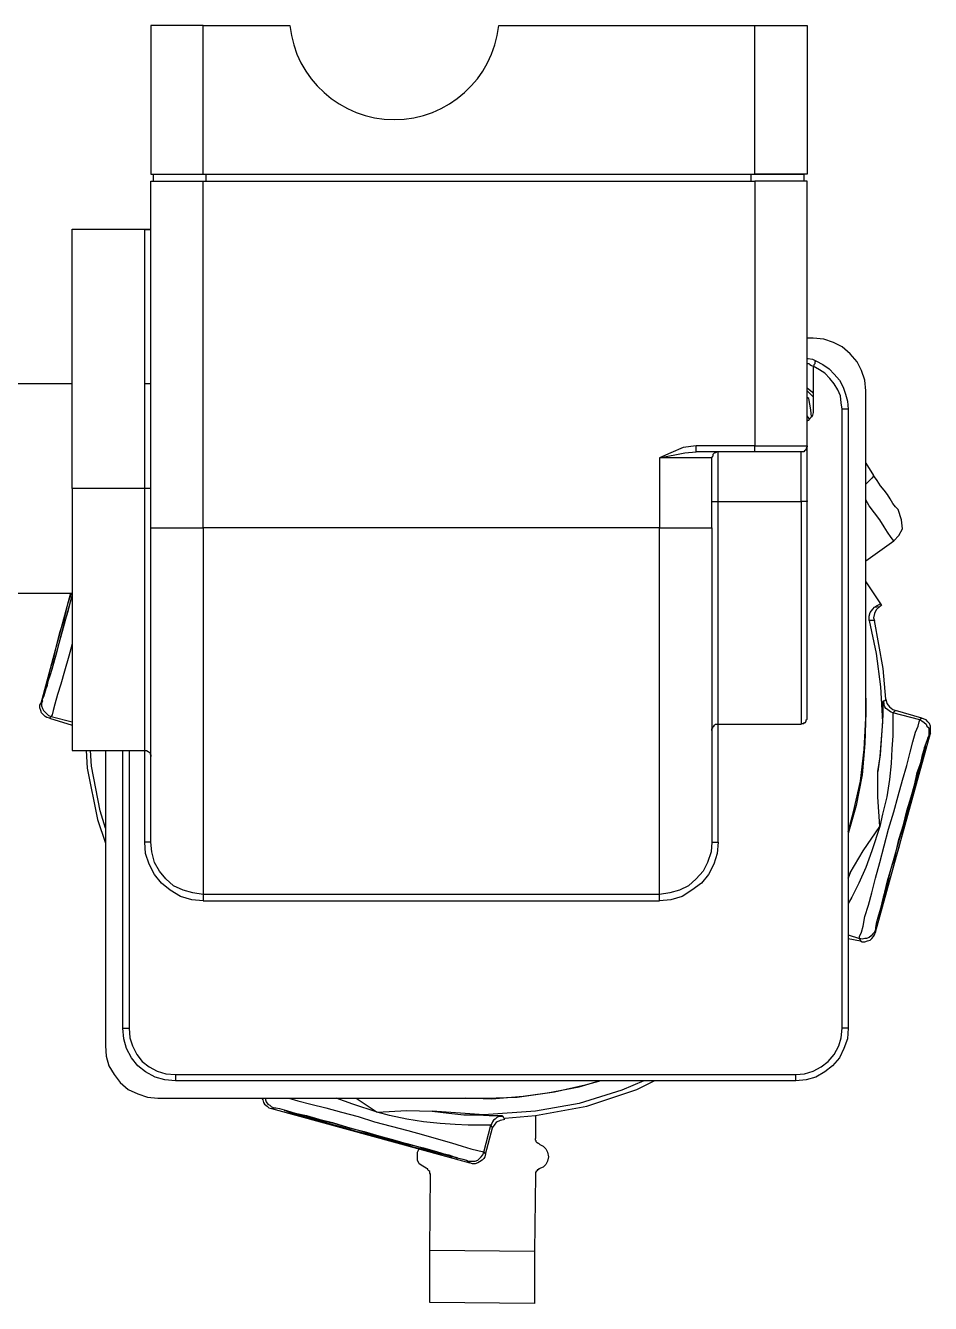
# Model space of a CAD drawing. Header units: inches. Extents: x 4 to 211, y 30 to 478.
# Drawn here: x 46.08 to 50.41, y 31.2 to 37.33 of the extents above; entities that cross this region are included whole.
import ezdxf

# ---------------------------------------------------------------- set-up
doc = ezdxf.new("R2010")
doc.units = ezdxf.units.IN
doc.header["$MEASUREMENT"] = 0

msp = doc.modelspace()

# ---------------------------------------------------------------- linework, layer by layer
for p, q in [((46.68614, 37.32591), (46.68195, 37.32591)), ((46.68195, 37.32591), (46.68195, 36.61448)), ((46.69869, 37.32591), (46.68614, 37.32591)), ((46.7238, 37.32591), (46.69869, 37.32591)), ((46.7531, 37.32591), (46.7238, 37.32591)), ((46.79076, 37.32591), (46.7531, 37.32591)), ((46.8368, 37.32591), (46.79076, 37.32591)), ((46.88283, 37.32591), (46.8368, 37.32591)), ((46.93305, 37.32591), (46.88283, 37.32591)), ((46.93305, 36.61448), (46.93305, 37.32591)), ((46.93305, 37.32591), (47.34735, 37.32591)), ((48.34755, 37.32591), (49.57373, 37.32591)), ((49.57373, 36.61448), (49.57373, 37.32591)), ((49.57373, 37.32591), (49.62394, 37.32591)), ((49.62394, 37.32591), (49.66998, 37.32591)), ((49.66998, 37.32591), (49.71183, 37.32591)), ((49.71183, 37.32591), (49.74949, 37.32591)), ((49.74949, 37.32591), (49.78297, 37.32591)), ((49.78297, 37.32591), (49.8039, 37.32591)), ((49.8039, 37.32591), (49.82063, 37.32591)), ((49.82063, 37.32591), (49.82482, 37.32591)), ((49.82482, 37.32591), (49.82482, 36.61448)), ((46.68195, 36.61448), (46.68614, 36.61448)), ((46.68614, 36.61448), (46.69869, 36.61448)), ((46.69451, 36.581), (46.69451, 36.61448)), ((46.69451, 36.61448), (46.70288, 36.61448)), ((46.69869, 36.61448), (46.7238, 36.61448)), ((46.70288, 36.61448), (46.71543, 36.61448)), ((46.71543, 36.61448), (46.73636, 36.61448)), ((46.7238, 36.61448), (46.7531, 36.61448)), ((46.73636, 36.61448), (46.76984, 36.61448)), ((46.7531, 36.61448), (46.79076, 36.61448)), ((46.76984, 36.61448), (46.8075, 36.61448)), ((46.79076, 36.61448), (46.8368, 36.61448)), ((46.8075, 36.61448), (46.84935, 36.61448)), ((46.8368, 36.61448), (46.88283, 36.61448)), ((46.84935, 36.61448), (46.89957, 36.61448)), ((46.88283, 36.61448), (46.93305, 36.61448)), ((46.89957, 36.61448), (46.9456, 36.61448)), ((46.9456, 36.61448), (46.9456, 36.581)), ((46.9456, 36.61448), (49.55699, 36.61448)), ((49.55699, 36.581), (49.55699, 36.61448)), ((49.55699, 36.61448), (49.6072, 36.61448)), ((49.62394, 36.61448), (49.57373, 36.61448)), ((49.6072, 36.61448), (49.65324, 36.61448)), ((49.66998, 36.61448), (49.62394, 36.61448)), ((49.65324, 36.61448), (49.69927, 36.61448)), ((49.71183, 36.61448), (49.66998, 36.61448)), ((49.69927, 36.61448), (49.73694, 36.61448)), ((49.74949, 36.61448), (49.71183, 36.61448)), ((49.73694, 36.61448), (49.76623, 36.61448)), ((49.78297, 36.61448), (49.74949, 36.61448)), ((49.76623, 36.61448), (49.79134, 36.61448)), ((49.8039, 36.61448), (49.78297, 36.61448)), ((49.79134, 36.61448), (49.8039, 36.61448)), ((49.82063, 36.61448), (49.8039, 36.61448)), ((49.8039, 36.61448), (49.80808, 36.61448)), ((49.80808, 36.61448), (49.80808, 36.581)), ((49.82482, 36.61448), (49.82063, 36.61448)), ((46.68195, 34.91959), (46.68195, 36.581)), ((46.68195, 36.581), (46.68614, 36.581)), ((46.68614, 36.581), (46.69869, 36.581)), ((46.69451, 36.581), (46.69451, 36.581)), ((46.69869, 36.581), (46.7238, 36.581)), ((46.7238, 36.581), (46.7531, 36.581)), ((46.7531, 36.581), (46.79076, 36.581)), ((46.79076, 36.581), (46.8368, 36.581)), ((46.8368, 36.581), (46.88283, 36.581)), ((46.88283, 36.581), (46.93305, 36.581)), ((46.93305, 36.581), (49.57373, 36.581)), ((46.93305, 34.91959), (46.93305, 36.581)), ((49.62394, 36.581), (49.57373, 36.581)), ((49.57373, 36.581), (49.57373, 35.31297)), ((49.66998, 36.581), (49.62394, 36.581)), ((49.71183, 36.581), (49.66998, 36.581)), ((49.74949, 36.581), (49.71183, 36.581)), ((49.78297, 36.581), (49.74949, 36.581)), ((49.8039, 36.581), (49.78297, 36.581)), ((49.82063, 36.581), (49.8039, 36.581)), ((49.80808, 36.581), (49.80808, 36.581)), ((49.82482, 36.581), (49.82063, 36.581)), ((49.82482, 35.31297), (49.82482, 36.581)), ((46.30531, 35.10791), (46.30531, 36.35083)), ((46.30531, 36.35083), (46.65266, 36.35083)), ((46.65266, 35.10791), (46.65266, 36.35083)), ((46.65266, 36.35083), (46.65684, 36.35083)), ((46.68195, 36.34665), (46.65266, 36.34665)), ((46.65684, 36.35083), (46.66103, 36.35083)), ((46.66103, 36.35083), (46.6694, 36.35083)), ((46.6694, 36.35083), (46.67358, 36.35083)), ((46.67358, 36.35083), (46.67777, 36.35083)), ((46.67777, 36.35083), (46.68195, 36.35083)), ((49.85411, 35.82772), (49.82482, 35.82772)), ((49.90433, 35.82353), (49.85411, 35.82772)), ((49.95037, 35.80679), (49.90433, 35.82353)), ((49.99222, 35.78587), (49.95037, 35.80679)), ((50.02988, 35.75239), (49.99222, 35.78587)), ((49.82482, 35.73146), (49.829, 35.73146)), ((49.82482, 35.70635), (49.83319, 35.70635)), ((49.829, 35.73146), (49.84993, 35.72728)), ((49.83319, 35.70635), (49.83737, 35.70217)), ((49.83737, 35.70217), (49.84574, 35.69798)), ((49.84574, 35.69798), (49.85411, 35.6938)), ((49.84993, 35.72728), (49.86667, 35.71891)), ((49.85411, 35.6938), (49.8583, 35.69798)), ((49.8583, 35.70217), (49.86248, 35.70635)), ((49.8583, 35.69798), (49.8583, 35.70217)), ((49.86248, 35.71472), (49.86667, 35.71891)), ((49.86248, 35.71054), (49.86248, 35.71472)), ((49.86248, 35.70635), (49.86248, 35.71054)), ((49.86667, 35.71891), (49.90015, 35.70217)), ((49.90015, 35.70217), (49.92944, 35.68124)), ((50.06336, 35.71472), (50.02988, 35.75239)), ((50.08428, 35.67288), (50.06336, 35.71472)), ((49.85411, 35.6938), (49.85411, 35.48455)), ((49.88341, 35.67706), (49.85411, 35.6938)), ((49.90852, 35.66032), (49.88341, 35.67706)), ((49.93363, 35.63521), (49.90852, 35.66032)), ((49.92944, 35.68124), (49.95455, 35.65614)), ((49.95455, 35.6101), (49.93363, 35.63521)), ((49.95455, 35.65614), (49.97966, 35.62684)), ((50.10102, 35.62684), (50.08428, 35.67288)), ((46.30531, 35.6101), (45.95378, 35.6101)), ((46.68195, 35.6101), (46.65266, 35.6101)), ((49.84993, 35.56825), (49.82482, 35.58918)), ((49.82482, 35.57662), (49.85411, 35.54733)), ((49.97129, 35.58081), (49.95455, 35.6101)), ((49.98385, 35.55151), (49.97129, 35.58081)), ((49.97966, 35.62684), (49.9964, 35.59336)), ((49.9964, 35.59336), (50.00896, 35.55988)), ((50.10521, 35.57662), (50.10102, 35.62684)), ((50.10521, 34.00728), (50.10521, 35.57662)), ((49.83319, 35.53896), (49.82482, 35.54314)), ((49.83319, 35.53896), (49.83319, 35.53896)), ((49.84156, 35.48455), (49.83319, 35.53896)), ((49.85411, 35.56407), (49.84993, 35.56825)), ((49.85411, 35.54733), (49.85411, 35.54314)), ((49.98803, 35.51803), (49.98385, 35.55151)), ((49.99222, 35.48874), (49.98803, 35.51803)), ((50.00896, 35.55988), (50.01733, 35.5264)), ((50.01733, 35.5264), (50.02151, 35.48874)), ((49.83737, 35.43852), (49.82482, 35.45526)), ((49.84574, 35.45107), (49.83737, 35.44271)), ((49.84574, 35.45107), (49.84156, 35.48455)), ((49.84993, 35.45944), (49.84574, 35.45107)), ((49.85411, 35.472), (49.84993, 35.45944)), ((49.85411, 35.48455), (49.85411, 35.472)), ((49.99222, 32.52164), (49.99222, 35.48874)), ((49.9964, 35.48874), (49.99222, 35.48874)), ((50.00477, 35.48874), (49.9964, 35.48874)), ((50.00896, 35.48874), (50.00477, 35.48874)), ((50.01314, 35.48874), (50.00896, 35.48874)), ((50.01733, 35.48874), (50.01314, 35.48874)), ((50.02151, 35.48874), (50.01733, 35.48874)), ((50.02151, 35.48874), (50.02151, 32.52164)), ((49.829, 35.43434), (49.82482, 35.43015)), ((49.83737, 35.44271), (49.829, 35.43434)), ((49.17197, 35.27949), (49.11757, 35.25438)), ((49.11757, 35.25438), (49.23893, 35.27949)), ((49.23056, 35.3046), (49.17197, 35.27949)), ((49.29334, 35.31297), (49.23056, 35.3046)), ((49.23893, 35.27949), (49.29334, 35.28368)), ((49.29334, 35.30879), (49.29334, 35.31297)), ((49.57373, 35.31297), (49.29334, 35.31297)), ((49.29334, 35.30042), (49.29334, 35.30879)), ((49.29334, 35.29623), (49.29334, 35.30042)), ((49.29334, 35.29205), (49.29334, 35.29623)), ((49.29334, 35.28786), (49.29334, 35.29205)), ((49.29334, 35.28368), (49.29334, 35.28786)), ((49.57373, 35.28368), (49.29334, 35.28368)), ((49.37703, 35.27531), (49.37285, 35.27112)), ((49.37285, 35.27112), (49.37285, 35.26275)), ((49.38122, 35.27949), (49.37703, 35.27531)), ((49.3854, 35.27949), (49.38122, 35.27949)), ((49.39377, 35.28368), (49.3854, 35.27949)), ((49.39796, 35.28368), (49.39377, 35.28368)), ((49.39796, 35.27949), (49.39796, 35.28368)), ((49.39796, 35.26694), (49.39796, 35.27949)), ((49.39796, 35.24183), (49.39796, 35.26694)), ((49.57373, 35.31297), (49.62394, 35.31297)), ((49.57373, 35.30879), (49.57373, 35.31297)), ((49.57373, 35.30042), (49.57373, 35.30879)), ((49.57373, 35.29623), (49.57373, 35.30042)), ((49.57373, 35.29205), (49.57373, 35.29623)), ((49.57373, 35.28786), (49.57373, 35.29205)), ((49.57373, 35.28368), (49.57373, 35.28786)), ((49.61557, 35.28368), (49.57373, 35.28368)), ((49.65742, 35.28368), (49.61557, 35.28368)), ((49.62394, 35.31297), (49.66998, 35.31297)), ((49.69509, 35.28368), (49.65742, 35.28368)), ((49.66998, 35.31297), (49.71183, 35.31297)), ((49.72857, 35.28368), (49.69509, 35.28368)), ((49.71183, 35.31297), (49.74949, 35.31297)), ((49.75786, 35.28368), (49.72857, 35.28368)), ((49.74949, 35.31297), (49.78297, 35.31297)), ((49.77879, 35.28368), (49.75786, 35.28368)), ((49.79134, 35.28368), (49.77879, 35.28368)), ((49.78297, 35.31297), (49.8039, 35.31297)), ((49.79553, 35.28368), (49.79134, 35.28368)), ((49.79553, 35.27949), (49.79553, 35.28368)), ((49.79971, 35.28368), (49.79553, 35.28368)), ((49.79553, 35.26694), (49.79553, 35.27949)), ((49.79553, 35.24183), (49.79553, 35.26694)), ((49.80808, 35.28368), (49.79971, 35.28368)), ((49.8039, 35.31297), (49.82063, 35.31297)), ((49.81226, 35.28786), (49.80808, 35.28368)), ((49.81645, 35.29205), (49.81226, 35.28786)), ((49.82063, 35.29623), (49.81645, 35.29205)), ((49.82063, 35.31297), (49.82482, 35.31297)), ((49.82482, 35.30879), (49.82063, 35.30042)), ((49.82063, 35.30042), (49.82063, 35.29623)), ((49.82482, 35.30879), (49.82482, 35.31297)), ((49.82482, 35.31297), (49.82482, 35.30879)), ((49.82482, 35.29205), (49.82482, 35.30879)), ((49.82482, 35.26694), (49.82482, 35.29205)), ((49.82482, 35.23764), (49.82482, 35.26694)), ((49.16779, 35.25438), (49.11757, 35.25438)), ((49.11757, 35.25438), (49.11757, 34.91959)), ((49.21382, 35.25438), (49.16779, 35.25438)), ((49.25567, 35.25438), (49.21382, 35.25438)), ((49.29334, 35.25438), (49.25567, 35.25438)), ((49.32682, 35.25438), (49.29334, 35.25438)), ((49.34774, 35.25438), (49.32682, 35.25438)), ((49.36448, 35.25438), (49.34774, 35.25438)), ((49.36866, 35.25438), (49.36448, 35.25438)), ((49.37285, 35.26275), (49.36866, 35.25857)), ((49.36866, 35.25857), (49.36866, 35.25438)), ((49.36866, 34.91959), (49.36866, 35.25438)), ((49.39796, 35.21254), (49.39796, 35.24183)), ((49.39796, 35.17906), (49.39796, 35.21254)), ((49.79553, 35.21254), (49.79553, 35.24183)), ((49.79553, 35.17906), (49.79553, 35.21254)), ((49.82482, 35.1958), (49.82482, 35.23764)), ((50.10521, 35.22927), (50.14287, 35.17069)), ((49.39796, 35.13721), (49.39796, 35.17906)), ((49.79553, 35.13721), (49.79553, 35.17906)), ((49.82482, 35.14976), (49.82482, 35.1958)), ((49.82482, 35.09954), (49.82482, 35.14976)), ((50.1345, 35.15813), (50.11776, 35.14139)), ((50.14287, 35.1665), (50.1345, 35.15813)), ((50.15961, 35.14558), (50.14287, 35.17069)), ((50.14287, 35.17069), (50.14287, 35.1665)), ((50.17635, 35.12047), (50.15961, 35.14558)), ((46.65266, 35.10791), (46.30531, 35.10791)), ((46.30531, 35.10791), (46.30531, 34.98655)), ((46.65684, 35.10791), (46.65266, 35.10791)), ((46.65266, 34.98655), (46.65266, 35.10791)), ((46.66103, 35.10791), (46.65684, 35.10791)), ((46.6694, 35.10791), (46.66103, 35.10791)), ((46.67358, 35.10791), (46.6694, 35.10791)), ((46.67777, 35.10791), (46.67358, 35.10791)), ((46.68195, 35.10791), (46.67777, 35.10791)), ((49.39796, 35.09117), (49.39796, 35.13721)), ((49.39796, 35.04514), (49.39796, 35.09117)), ((49.79553, 35.09117), (49.79553, 35.13721)), ((49.79553, 35.04514), (49.79553, 35.09117)), ((49.82482, 35.04932), (49.82482, 35.09954)), ((50.11776, 35.14139), (50.10521, 35.12884)), ((50.19309, 35.09954), (50.17635, 35.12047)), ((50.20983, 35.07862), (50.19309, 35.09954)), ((49.36866, 35.04514), (49.37285, 35.04514)), ((49.37285, 35.04514), (49.37703, 35.04514)), ((49.37703, 35.04514), (49.38122, 35.04514)), ((49.38122, 35.04514), (49.3854, 35.04514)), ((49.3854, 35.04514), (49.39377, 35.04514)), ((49.39377, 35.04514), (49.39796, 35.04514)), ((49.39796, 34.92378), (49.39796, 35.04514)), ((49.39796, 35.04514), (49.79553, 35.04514)), ((49.79971, 35.04514), (49.79553, 35.04514)), ((49.79553, 35.04514), (49.79553, 34.92378)), ((49.80808, 35.04514), (49.79971, 35.04514)), ((49.81226, 35.04514), (49.80808, 35.04514)), ((49.81645, 35.04514), (49.81226, 35.04514)), ((49.82063, 35.04514), (49.81645, 35.04514)), ((49.82482, 35.04514), (49.82063, 35.04514)), ((49.82482, 35.04932), (49.82482, 35.04514)), ((49.82482, 34.92796), (49.82482, 35.04932)), ((50.12195, 35.02421), (50.10521, 35.05351)), ((50.14706, 34.99074), (50.12195, 35.02421)), ((50.22239, 35.05769), (50.20983, 35.07862)), ((50.23494, 35.03677), (50.22239, 35.05769)), ((50.2475, 35.02003), (50.23494, 35.03677)), ((46.30531, 34.98655), (46.30531, 34.861)), ((46.65266, 34.861), (46.65266, 34.98655)), ((50.17217, 34.95726), (50.14706, 34.99074)), ((50.26005, 35.00747), (50.2475, 35.02003)), ((50.27679, 34.95726), (50.26005, 35.00747)), ((46.68195, 34.91959), (46.68614, 34.91959)), ((46.68195, 34.78149), (46.68195, 34.91959)), ((46.68614, 34.91959), (46.69869, 34.91959)), ((46.69869, 34.91959), (46.7238, 34.91959)), ((46.7238, 34.91959), (46.7531, 34.91959)), ((46.7531, 34.91959), (46.79076, 34.91959)), ((46.79076, 34.91959), (46.8368, 34.91959)), ((46.8368, 34.91959), (46.88283, 34.91959)), ((46.88283, 34.91959), (46.93305, 34.91959)), ((46.93305, 34.91959), (46.93305, 34.76893)), ((49.11757, 34.91959), (46.93305, 34.91959)), ((49.11757, 34.76893), (49.11757, 34.91959)), ((49.11757, 34.91959), (49.16779, 34.91959)), ((49.16779, 34.91959), (49.21382, 34.91959)), ((49.21382, 34.91959), (49.25567, 34.91959)), ((49.25567, 34.91959), (49.29334, 34.91959)), ((49.29334, 34.91959), (49.32682, 34.91959)), ((49.32682, 34.91959), (49.34774, 34.91959)), ((49.34774, 34.91959), (49.36448, 34.91959)), ((49.36448, 34.91959), (49.36866, 34.91959)), ((49.36866, 34.91959), (49.36866, 34.78149)), ((49.39796, 34.8066), (49.39796, 34.92378)), ((49.79553, 34.92378), (49.79553, 34.8066)), ((49.82482, 34.81497), (49.82482, 34.92796)), ((50.19309, 34.92378), (50.17217, 34.95726)), ((50.20983, 34.89867), (50.19309, 34.92378)), ((50.22657, 34.87356), (50.20983, 34.89867)), ((50.26424, 34.88193), (50.28097, 34.91541)), ((50.28097, 34.91541), (50.27679, 34.95726)), ((46.30531, 34.861), (46.30531, 34.73964)), ((46.65266, 34.73964), (46.65266, 34.861)), ((50.10521, 34.76057), (50.23913, 34.85682)), ((50.23913, 34.85682), (50.22657, 34.87356)), ((50.23913, 34.85682), (50.26424, 34.88193)), ((46.68195, 34.64339), (46.68195, 34.78149)), ((49.36866, 34.78149), (49.36866, 34.64339)), ((49.39796, 34.68942), (49.39796, 34.8066)), ((49.79553, 34.8066), (49.79553, 34.68942)), ((49.82482, 34.70198), (49.82482, 34.81497)), ((46.30531, 34.73964), (46.30531, 34.62246)), ((46.65266, 34.62246), (46.65266, 34.73964)), ((46.93305, 34.76893), (46.93305, 34.61409)), ((49.11757, 34.61409), (49.11757, 34.76893)), ((49.39796, 34.58061), (49.39796, 34.68942)), ((49.79553, 34.68942), (49.79553, 34.58061)), ((49.82482, 34.59317), (49.82482, 34.70198)), ((50.10521, 34.66013), (50.17635, 34.5555)), ((45.95378, 34.60572), (46.30531, 34.60572)), ((46.29694, 34.60572), (46.15466, 34.07843)), ((46.28439, 34.5555), (46.30113, 34.60572)), ((46.28439, 34.51784), (46.30531, 34.59317)), ((46.30531, 34.59317), (46.30113, 34.58898)), ((46.30531, 34.62246), (46.30531, 34.50947)), ((46.65266, 34.50947), (46.65266, 34.62246)), ((46.68195, 34.50947), (46.68195, 34.64339)), ((46.93305, 34.61409), (46.93305, 34.46762)), ((49.11757, 34.46762), (49.11757, 34.61409)), ((49.36866, 34.64339), (49.36866, 34.50947)), ((49.82482, 34.49273), (49.82482, 34.59317)), ((46.26765, 34.48436), (46.28439, 34.5555)), ((46.30113, 34.58898), (46.28439, 34.51784)), ((49.39796, 34.47599), (49.39796, 34.58061)), ((49.79553, 34.58061), (49.79553, 34.47599)), ((50.13869, 34.5304), (50.14706, 34.53877)), ((50.17635, 34.5555), (50.14706, 34.53877)), ((50.14706, 34.53877), (50.17217, 34.54295)), ((50.17217, 34.54295), (50.15543, 34.52621)), ((50.18054, 34.54713), (50.17217, 34.54295)), ((50.17635, 34.5555), (50.18054, 34.54713)), ((46.24672, 34.4174), (46.26765, 34.48436)), ((46.26346, 34.44251), (46.28439, 34.51784)), ((46.28439, 34.51784), (46.26346, 34.45088)), ((46.30531, 34.50947), (46.30531, 34.40485)), ((46.65266, 34.40485), (46.65266, 34.50947)), ((46.68195, 34.37555), (46.68195, 34.50947)), ((49.36866, 34.50947), (49.36866, 34.37555)), ((49.39796, 34.37974), (49.39796, 34.47599)), ((49.79553, 34.47599), (49.79553, 34.37974)), ((49.82482, 34.39648), (49.82482, 34.49273)), ((50.12195, 34.49692), (50.12613, 34.51366)), ((50.12195, 34.47599), (50.12195, 34.49692)), ((50.12613, 34.47599), (50.12195, 34.47599)), ((50.12195, 34.47599), (50.15543, 34.31696)), ((50.12613, 34.51366), (50.13869, 34.5304)), ((50.13032, 34.47599), (50.12613, 34.47599)), ((50.1345, 34.47599), (50.13032, 34.47599)), ((50.14287, 34.47599), (50.1345, 34.47599)), ((50.14706, 34.50947), (50.14287, 34.48855)), ((50.14287, 34.48855), (50.14706, 34.47599)), ((50.14706, 34.47599), (50.14287, 34.47599)), ((50.15543, 34.52621), (50.14706, 34.50947)), ((50.18891, 34.24582), (50.14706, 34.47599)), ((46.22998, 34.35463), (46.24672, 34.4174)), ((46.24254, 34.36718), (46.26346, 34.44251)), ((46.26346, 34.45088), (46.24672, 34.38392)), ((46.93305, 34.46762), (46.93305, 34.32115)), ((49.11757, 34.32115), (49.11757, 34.46762)), ((46.21743, 34.29604), (46.22998, 34.35463)), ((46.2258, 34.30023), (46.24254, 34.36718)), ((46.24672, 34.38392), (46.22998, 34.32115)), ((46.30531, 34.363), (46.28857, 34.30441)), ((46.30531, 34.40485), (46.30531, 34.30441)), ((46.65266, 34.30441), (46.65266, 34.40485)), ((46.68195, 34.25001), (46.68195, 34.37555)), ((49.36866, 34.37555), (49.36866, 34.25001)), ((49.39796, 34.29186), (49.39796, 34.37974)), ((49.79553, 34.37974), (49.79553, 34.29186)), ((49.82482, 34.31278), (49.82482, 34.39648)), ((46.20069, 34.24582), (46.21743, 34.29604)), ((46.20906, 34.24164), (46.2258, 34.30023)), ((46.22998, 34.32115), (46.21324, 34.26675)), ((46.28857, 34.30441), (46.26765, 34.23327)), ((46.30531, 34.30441), (46.30531, 34.21234)), ((46.65266, 34.21234), (46.65266, 34.30441)), ((46.93305, 34.32115), (46.93305, 34.17886)), ((49.11757, 34.17886), (49.11757, 34.32115)), ((49.39796, 34.21234), (49.39796, 34.29186)), ((49.79553, 34.29186), (49.79553, 34.21234)), ((49.82482, 34.23327), (49.82482, 34.31278)), ((50.15543, 34.31696), (50.17635, 34.15794)), ((46.19232, 34.20397), (46.20069, 34.24582)), ((46.19232, 34.19142), (46.20906, 34.24164)), ((46.21324, 34.26675), (46.20069, 34.22071)), ((46.26765, 34.23327), (46.25091, 34.17049)), ((46.68195, 34.12864), (46.68195, 34.25001)), ((49.36866, 34.25001), (49.36866, 34.12864)), ((49.82482, 34.17049), (49.82482, 34.23327)), ((50.20146, 34.09935), (50.18891, 34.24582)), ((46.17976, 34.14957), (46.19232, 34.19142)), ((46.17976, 34.14957), (46.18395, 34.17049)), ((46.18395, 34.17049), (46.19232, 34.20397)), ((46.18813, 34.18305), (46.18395, 34.15794)), ((46.20069, 34.22071), (46.18813, 34.18305)), ((46.25091, 34.17049), (46.23417, 34.12027)), ((46.30531, 34.21234), (46.30531, 34.12864)), ((46.65266, 34.12864), (46.65266, 34.21234)), ((46.93305, 34.17886), (46.93305, 34.04076)), ((49.11757, 34.04076), (49.11757, 34.17886)), ((49.39796, 34.1412), (49.39796, 34.21234)), ((49.79553, 34.21234), (49.79553, 34.1412)), ((49.82482, 34.1119), (49.82482, 34.17049)), ((46.16303, 34.09935), (46.1714, 34.11609)), ((46.1714, 34.11609), (46.17976, 34.14957)), ((46.18395, 34.15794), (46.17558, 34.1412)), ((46.17558, 34.1412), (46.17976, 34.14957)), ((46.23417, 34.12027), (46.22161, 34.07424)), ((46.30531, 34.12864), (46.30531, 34.0575)), ((46.65266, 34.0575), (46.65266, 34.12864)), ((46.68195, 34.01147), (46.68195, 34.12864)), ((49.36866, 34.12864), (49.36866, 34.01147)), ((49.39796, 34.08679), (49.39796, 34.1412)), ((49.79553, 34.1412), (49.79553, 34.08679)), ((49.82482, 34.07006), (49.82482, 34.1119)), ((50.10521, 34.10353), (50.10521, 34.03658)), ((50.17635, 34.15794), (50.18472, 33.99054)), ((46.15047, 34.07006), (46.15466, 34.07843)), ((46.15047, 34.0575), (46.15047, 34.07006)), ((46.15466, 34.04495), (46.15047, 34.0575)), ((46.15466, 34.07843), (46.16303, 34.09098)), ((46.15884, 34.03239), (46.15466, 34.04495)), ((46.16303, 34.09098), (46.15884, 34.07843)), ((46.15884, 34.07843), (46.15884, 34.06587)), ((46.15884, 34.06587), (46.16303, 34.05332)), ((46.16303, 34.09098), (46.16303, 34.09935)), ((46.16303, 34.05332), (46.16721, 34.04495)), ((46.16721, 34.04495), (46.17558, 34.03658)), ((46.21324, 34.04495), (46.20906, 34.02402)), ((46.22161, 34.07424), (46.21324, 34.04495)), ((46.30531, 34.0575), (46.30531, 33.99473)), ((46.65266, 33.99473), (46.65266, 34.0575)), ((49.39796, 34.04076), (49.39796, 34.08679)), ((49.79553, 34.08679), (49.79553, 34.04076)), ((49.82482, 34.03658), (49.82482, 34.07006)), ((50.19309, 34.07843), (50.18891, 34.09098)), ((50.18891, 34.09098), (50.19309, 34.09098)), ((50.18891, 34.08679), (50.18891, 34.09098)), ((50.18891, 34.08261), (50.18891, 34.08679)), ((50.18891, 34.06169), (50.18891, 34.08261)), ((50.18891, 34.02402), (50.18891, 34.06169)), ((50.19309, 34.09098), (50.20146, 34.09516)), ((50.19309, 34.07006), (50.19309, 34.07843)), ((50.19728, 34.06169), (50.19309, 34.07006)), ((50.20146, 34.05332), (50.19728, 34.06169)), ((50.20146, 34.09935), (50.20565, 34.07843)), ((50.20146, 34.09516), (50.20146, 34.09935)), ((50.20983, 34.04913), (50.20146, 34.05332)), ((50.20565, 34.07843), (50.2182, 34.06169)), ((50.2182, 34.04076), (50.20983, 34.04913)), ((50.2182, 34.06169), (50.23494, 34.04913)), ((50.23494, 34.04913), (50.2475, 34.04495)), ((50.2475, 34.04495), (50.23913, 34.03658)), ((50.37304, 34.00728), (50.2475, 34.04495)), ((46.16721, 34.02402), (46.15884, 34.03239)), ((46.17558, 34.01565), (46.16721, 34.02402)), ((46.17558, 34.03658), (46.18395, 34.02821)), ((46.18395, 34.01147), (46.17558, 34.01565)), ((46.18395, 34.02821), (46.19232, 34.01984)), ((46.1965, 34.00728), (46.18395, 34.01147)), ((46.19232, 34.01984), (46.20487, 34.01565)), ((46.20487, 34.01565), (46.1965, 34.00728)), ((46.1965, 34.00728), (46.30531, 33.9738)), ((46.20906, 34.02402), (46.20487, 34.01565)), ((46.20487, 34.01565), (46.30531, 33.99054)), ((46.30531, 33.99473), (46.30531, 33.94032)), ((46.65266, 33.94032), (46.65266, 33.99473)), ((46.68195, 33.90684), (46.68195, 34.01147)), ((46.93305, 34.04076), (46.93305, 33.91103)), ((49.11757, 33.91103), (49.11757, 34.04076)), ((49.36866, 34.01147), (49.36866, 33.90684)), ((49.39796, 34.00728), (49.39796, 34.04076)), ((49.39796, 33.98636), (49.39796, 34.00728)), ((49.39796, 33.97799), (49.39796, 33.98636)), ((49.79553, 34.04076), (49.79553, 34.00728)), ((49.79553, 34.00728), (49.79553, 33.98636)), ((49.79553, 33.98636), (49.79553, 33.97799)), ((49.79553, 33.97799), (49.79971, 33.98217)), ((49.79971, 33.98217), (49.80808, 33.98217)), ((49.80808, 33.98217), (49.81226, 33.98636)), ((49.81226, 33.98636), (49.81645, 33.98636)), ((49.81645, 33.98636), (49.82063, 33.99473)), ((49.82063, 33.99891), (49.82482, 34.0031)), ((49.82063, 33.99473), (49.82063, 33.99891)), ((49.82482, 34.01565), (49.82482, 34.03658)), ((49.82482, 34.01147), (49.82482, 34.01565)), ((49.82482, 34.0031), (49.82482, 34.01147)), ((50.09684, 33.85663), (50.10521, 34.00728)), ((50.10521, 34.03658), (50.10102, 33.88592)), ((50.18472, 33.99054), (50.17217, 33.82315)), ((50.18472, 33.96962), (50.18891, 34.02402)), ((50.22657, 34.03658), (50.2182, 34.04076)), ((50.23494, 34.03239), (50.22657, 34.03658)), ((50.23913, 34.03658), (50.23494, 34.03239)), ((50.36467, 33.99891), (50.23494, 34.03239)), ((50.23494, 34.03239), (50.23494, 34.02821)), ((50.23494, 34.02821), (50.23494, 34.00728)), ((50.23494, 34.00728), (50.23494, 33.9738)), ((50.3563, 33.96962), (50.36049, 33.99054)), ((50.36049, 33.99054), (50.36467, 33.99891)), ((50.37304, 34.00728), (50.36467, 33.99891)), ((50.36467, 33.99891), (50.37304, 33.99473)), ((50.3856, 34.0031), (50.37304, 34.00728)), ((50.37304, 33.99473), (50.3856, 33.98636)), ((50.39397, 33.99891), (50.3856, 34.0031)), ((50.3856, 33.98636), (50.39397, 33.97799)), ((50.40234, 33.99054), (50.39397, 33.99891)), ((50.41071, 33.98217), (50.40234, 33.99054)), ((50.41489, 33.96962), (50.41071, 33.98217)), ((46.30531, 33.94032), (46.30531, 33.90266)), ((46.65266, 33.90266), (46.65266, 33.94032)), ((49.36866, 33.95706), (49.37285, 33.96125)), ((49.36866, 33.94869), (49.36866, 33.95706)), ((49.37285, 33.96543), (49.37703, 33.96962)), ((49.37285, 33.96125), (49.37285, 33.96543)), ((49.37703, 33.96962), (49.38122, 33.9738)), ((49.38122, 33.9738), (49.3854, 33.97799)), ((49.3854, 33.97799), (49.39377, 33.97799)), ((49.39377, 33.97799), (49.39796, 33.97799)), ((49.39796, 33.41302), (49.39796, 33.97799)), ((49.39796, 33.97799), (49.79553, 33.97799)), ((50.15124, 32.98198), (50.41489, 33.93614)), ((50.18054, 33.90266), (50.18472, 33.96962)), ((50.23494, 33.92358), (50.23076, 33.86081)), ((50.23494, 33.9738), (50.23494, 33.92358)), ((50.33119, 33.89429), (50.34375, 33.94032)), ((50.34375, 33.94032), (50.3563, 33.96962)), ((50.39397, 33.97799), (50.39815, 33.96962)), ((50.39815, 33.96962), (50.40652, 33.96125)), ((50.40652, 33.92358), (50.40234, 33.91521)), ((50.40652, 33.96125), (50.40652, 33.94869)), ((50.40652, 33.94869), (50.40652, 33.93614)), ((50.41489, 33.93614), (50.40652, 33.92358)), ((50.40652, 33.93614), (50.40652, 33.92358)), ((50.41489, 33.95706), (50.41489, 33.96962)), ((50.41489, 33.94451), (50.41489, 33.95706)), ((50.41489, 33.93614), (50.41489, 33.94451)), ((46.30531, 33.90266), (46.30531, 33.87336)), ((46.30531, 33.87336), (46.30531, 33.85663)), ((46.65266, 33.87336), (46.65266, 33.90266)), ((46.65266, 33.85663), (46.65266, 33.87336)), ((46.68195, 33.80641), (46.68195, 33.90684)), ((46.93305, 33.91103), (46.93305, 33.78967)), ((49.11757, 33.78967), (49.11757, 33.91103)), ((49.36866, 33.90684), (49.36866, 33.80641)), ((50.10102, 33.88592), (50.08847, 33.73526)), ((50.17635, 33.83152), (50.18054, 33.90266)), ((50.23076, 33.86081), (50.22657, 33.78967)), ((50.31864, 33.84407), (50.33119, 33.89429)), ((50.3856, 33.86499), (50.37723, 33.82315)), ((50.39815, 33.89847), (50.3856, 33.86499)), ((50.3856, 33.85663), (50.38978, 33.87336)), ((50.38978, 33.86499), (50.3856, 33.84407)), ((50.38978, 33.87336), (50.39397, 33.87336)), ((50.39397, 33.87336), (50.38978, 33.86499)), ((50.40234, 33.91521), (50.39815, 33.89847)), ((46.30531, 33.85663), (46.30531, 33.85244)), ((46.30531, 33.85244), (46.65266, 33.85244)), ((46.37227, 33.85244), (46.37646, 33.76874)), ((46.39738, 33.77711), (46.3932, 33.85244)), ((46.46434, 33.85244), (46.46434, 32.43794)), ((46.54804, 32.52164), (46.54804, 33.85244)), ((46.57733, 33.85244), (46.57733, 32.52164)), ((46.65266, 33.85244), (46.65266, 33.85663)), ((46.65266, 33.41302), (46.65266, 33.85244)), ((46.65266, 33.85244), (46.65684, 33.85244)), ((46.65684, 33.85244), (46.66103, 33.85244)), ((46.66103, 33.85244), (46.6694, 33.84826)), ((46.6694, 33.84826), (46.67358, 33.84407)), ((46.67358, 33.84407), (46.67777, 33.83989)), ((46.67777, 33.83989), (46.67777, 33.8357)), ((46.67777, 33.8357), (46.68195, 33.83152)), ((46.68195, 33.83152), (46.68195, 33.82315)), ((46.68195, 33.71852), (46.68195, 33.80641)), ((49.36866, 33.80641), (49.36866, 33.71852)), ((50.0801, 33.70597), (50.09684, 33.85663)), ((50.1638, 33.752), (50.17635, 33.83152)), ((50.17217, 33.82315), (50.1638, 33.752)), ((50.3019, 33.7813), (50.31864, 33.84407)), ((50.37723, 33.82315), (50.36049, 33.77293)), ((50.37723, 33.81059), (50.36467, 33.76874)), ((50.36886, 33.79385), (50.37723, 33.83152)), ((50.37723, 33.83152), (50.3856, 33.85663)), ((50.3856, 33.84407), (50.37723, 33.81059)), ((46.37646, 33.76874), (46.42667, 33.52183)), ((46.43923, 33.56368), (46.39738, 33.77711)), ((46.93305, 33.78967), (46.93305, 33.67667)), ((49.11757, 33.67667), (49.11757, 33.78967)), ((50.08847, 33.73526), (50.05917, 33.58879)), ((50.1638, 33.63064), (50.1638, 33.752)), ((50.22657, 33.78967), (50.2182, 33.71434)), ((50.28097, 33.71015), (50.3019, 33.7813)), ((50.33956, 33.69341), (50.35212, 33.74782)), ((50.36049, 33.77293), (50.34375, 33.71015)), ((50.35212, 33.74782), (50.36886, 33.79385)), ((50.36467, 33.76874), (50.35212, 33.71852)), ((46.68195, 33.63901), (46.68195, 33.71852)), ((46.93305, 33.67667), (46.93305, 33.57624)), ((49.11757, 33.57624), (49.11757, 33.67667)), ((49.36866, 33.71852), (49.36866, 33.63901)), ((50.04662, 33.5595), (50.0801, 33.70597)), ((50.2182, 33.71434), (50.20565, 33.63064)), ((50.26005, 33.63482), (50.28097, 33.71015)), ((50.32282, 33.63064), (50.33956, 33.69341)), ((50.34375, 33.71015), (50.32701, 33.64319)), ((50.35212, 33.71852), (50.33538, 33.65993)), ((46.68195, 33.57205), (46.68195, 33.63901)), ((49.36866, 33.63901), (49.36866, 33.57205)), ((50.17217, 33.48835), (50.1638, 33.63064)), ((50.20565, 33.63064), (50.18472, 33.54694)), ((50.23913, 33.5595), (50.26005, 33.63482)), ((50.3019, 33.56368), (50.32282, 33.63064)), ((50.32701, 33.64319), (50.30608, 33.57205)), ((50.33538, 33.65993), (50.31864, 33.59716)), ((46.46434, 33.47998), (46.43923, 33.56368)), ((46.68195, 33.51765), (46.68195, 33.57205)), ((46.93305, 33.57624), (46.93305, 33.47998)), ((49.11757, 33.47998), (49.11757, 33.57624)), ((49.36866, 33.57205), (49.36866, 33.51765)), ((50.05917, 33.58879), (50.02151, 33.45487)), ((50.02151, 33.46324), (50.04662, 33.5595)), ((50.21402, 33.4758), (50.23913, 33.5595)), ((50.30608, 33.57205), (50.28516, 33.49672)), ((50.28516, 33.49672), (50.3019, 33.56368)), ((50.31864, 33.59716), (50.3019, 33.5302)), ((46.42667, 33.52183), (46.46434, 33.40884)), ((46.68195, 33.47161), (46.68195, 33.51765)), ((49.36866, 33.51765), (49.36866, 33.47161)), ((50.18472, 33.54694), (50.17217, 33.48835)), ((50.26424, 33.42558), (50.28516, 33.49672)), ((50.28516, 33.49672), (50.26424, 33.42139)), ((50.3019, 33.5302), (50.28097, 33.45906)), ((46.68195, 33.44232), (46.68195, 33.47161)), ((46.68195, 33.42139), (46.68195, 33.44232)), ((46.93305, 33.47998), (46.93305, 33.40047)), ((49.11757, 33.40047), (49.11757, 33.47998)), ((49.36866, 33.47161), (49.36866, 33.44232)), ((49.36866, 33.44232), (49.36866, 33.42139)), ((50.09265, 33.37118), (50.17217, 33.48835)), ((50.17217, 33.48835), (50.1345, 33.37118)), ((50.19309, 33.39629), (50.21402, 33.4758)), ((50.28097, 33.45906), (50.26424, 33.38792)), ((46.65684, 33.41302), (46.65266, 33.41302)), ((46.65684, 33.35862), (46.65266, 33.41302)), ((46.66103, 33.41302), (46.65684, 33.41302)), ((46.6694, 33.41302), (46.66103, 33.41302)), ((46.67358, 33.41302), (46.6694, 33.41302)), ((46.67777, 33.41302), (46.67358, 33.41302)), ((46.68195, 33.41302), (46.67777, 33.41302)), ((46.68195, 33.41302), (46.68195, 33.42139)), ((46.68614, 33.36699), (46.68195, 33.41302)), ((46.93305, 33.40047), (46.93305, 33.32933)), ((49.11757, 33.32933), (49.11757, 33.40047)), ((49.36866, 33.41302), (49.36448, 33.36699)), ((49.36866, 33.42139), (49.36866, 33.41302)), ((49.36866, 33.41302), (49.37285, 33.41302)), ((49.37285, 33.41302), (49.37703, 33.41302)), ((49.37703, 33.41302), (49.38122, 33.41302)), ((49.38122, 33.41302), (49.3854, 33.41302)), ((49.3854, 33.41302), (49.39377, 33.41302)), ((49.39377, 33.41302), (49.39796, 33.41302)), ((49.39796, 33.41302), (49.39377, 33.35862)), ((50.02988, 33.26655), (50.09265, 33.37118)), ((50.1345, 33.37118), (50.10521, 33.29166)), ((50.17217, 33.31677), (50.19309, 33.39629)), ((50.26424, 33.42139), (50.24331, 33.34607)), ((50.26424, 33.38792), (50.24331, 33.32096)), ((50.2475, 33.35444), (50.26424, 33.42558)), ((46.67358, 33.3084), (46.65684, 33.35862)), ((46.69869, 33.25818), (46.67358, 33.3084)), ((46.69869, 33.31677), (46.68614, 33.36699)), ((46.7238, 33.27492), (46.69869, 33.31677)), ((46.93305, 33.32933), (46.93305, 33.27074)), ((49.11757, 33.27074), (49.11757, 33.32933)), ((49.34774, 33.31677), (49.32682, 33.27492)), ((49.36448, 33.36699), (49.34774, 33.31677)), ((49.37703, 33.3084), (49.35193, 33.25818)), ((49.39377, 33.35862), (49.37703, 33.3084)), ((50.15124, 33.24144), (50.17217, 33.31677)), ((50.24331, 33.34607), (50.22239, 33.27492)), ((50.22657, 33.28748), (50.2475, 33.35444)), ((50.24331, 33.32096), (50.22657, 33.25818)), ((46.73217, 33.21633), (46.69869, 33.25818)), ((46.7531, 33.23726), (46.7238, 33.27492)), ((46.93305, 33.27074), (46.93305, 33.2247)), ((49.11757, 33.2247), (49.11757, 33.27074)), ((49.32682, 33.27492), (49.29334, 33.23726)), ((49.35193, 33.25818), (49.31845, 33.21633)), ((50.02988, 33.26655), (50.02151, 33.24144)), ((50.02151, 33.24144), (50.02988, 33.26655)), ((50.10521, 33.29166), (50.07173, 33.21633)), ((50.22239, 33.27492), (50.20565, 33.20796)), ((50.20983, 33.22889), (50.22657, 33.28748)), ((50.22657, 33.25818), (50.20983, 33.19959)), ((46.77402, 33.18285), (46.73217, 33.21633)), ((46.79076, 33.20378), (46.7531, 33.23726)), ((46.8368, 33.18285), (46.79076, 33.20378)), ((46.93305, 33.2247), (46.93305, 33.19122)), ((46.93305, 33.19122), (46.93305, 33.1703)), ((49.11757, 33.19122), (49.11757, 33.2247)), ((49.11757, 33.1703), (49.11757, 33.19122)), ((49.25567, 33.20378), (49.21382, 33.18285)), ((49.29334, 33.23726), (49.25567, 33.20378)), ((49.31845, 33.21633), (49.27241, 33.18285)), ((50.07173, 33.21633), (50.03825, 33.14938)), ((50.1345, 33.1703), (50.15124, 33.24144)), ((50.20565, 33.20796), (50.18891, 33.14938)), ((50.20983, 33.19959), (50.19309, 33.14519)), ((50.19728, 33.17449), (50.20983, 33.22889)), ((46.82424, 33.15356), (46.77402, 33.18285)), ((46.87864, 33.13682), (46.82424, 33.15356)), ((46.88283, 33.1703), (46.8368, 33.18285)), ((46.93305, 33.13264), (46.87864, 33.13682)), ((46.93305, 33.16193), (46.88283, 33.1703)), ((46.93305, 33.1703), (46.93305, 33.16193)), ((49.11757, 33.16193), (46.93305, 33.16193)), ((46.93305, 33.16193), (46.93305, 33.15775)), ((46.93305, 33.15775), (46.93305, 33.15356)), ((46.93305, 33.15356), (46.93305, 33.14938)), ((46.93305, 33.14938), (46.93305, 33.14519)), ((46.93305, 33.14519), (46.93305, 33.14101)), ((46.93305, 33.14101), (46.93305, 33.13264)), ((46.93305, 33.13264), (49.11757, 33.13264)), ((49.16779, 33.1703), (49.11757, 33.16193)), ((49.11757, 33.16193), (49.11757, 33.1703)), ((49.11757, 33.15775), (49.11757, 33.16193)), ((49.11757, 33.15356), (49.11757, 33.15775)), ((49.11757, 33.14938), (49.11757, 33.15356)), ((49.11757, 33.14519), (49.11757, 33.14938)), ((49.11757, 33.14101), (49.11757, 33.14519)), ((49.11757, 33.13264), (49.11757, 33.14101)), ((49.17197, 33.13682), (49.11757, 33.13264)), ((49.21382, 33.18285), (49.16779, 33.1703)), ((49.22638, 33.15356), (49.17197, 33.13682)), ((49.27241, 33.18285), (49.22638, 33.15356)), ((50.03825, 33.14938), (50.02151, 33.12008)), ((50.11776, 33.11171), (50.1345, 33.1703)), ((50.18891, 33.14938), (50.17635, 33.09497)), ((50.17635, 33.09079), (50.18472, 33.12427)), ((50.18472, 33.12427), (50.19728, 33.17449)), ((50.19309, 33.14519), (50.18472, 33.10753)), ((50.10102, 33.05731), (50.11776, 33.11171)), ((50.17635, 33.09497), (50.1638, 33.05312)), ((50.16798, 33.06149), (50.17635, 33.09079)), ((50.17217, 33.07405), (50.16798, 33.05312)), ((50.18472, 33.10753), (50.17217, 33.07405)), ((50.08428, 32.98198), (50.09265, 33.01127)), ((50.09265, 33.01127), (50.10102, 33.05731)), ((50.15543, 33.02383), (50.15124, 33.0029)), ((50.15124, 33.0029), (50.15124, 32.99453)), ((50.1638, 33.05312), (50.15543, 33.02383)), ((50.1638, 33.04894), (50.16798, 33.06149)), ((50.16798, 33.05312), (50.1638, 33.04475)), ((50.1638, 33.04475), (50.1638, 33.04894)), ((50.02151, 32.96942), (50.07591, 32.95268)), ((50.02151, 32.95268), (50.0801, 32.94013)), ((50.07591, 32.96105), (50.08428, 32.98198)), ((50.07591, 32.95268), (50.07591, 32.96105)), ((50.08847, 32.9485), (50.07591, 32.95268)), ((50.07591, 32.95268), (50.0801, 32.94013)), ((50.0801, 32.94013), (50.08847, 32.93595)), ((50.10102, 32.95268), (50.08847, 32.9485)), ((50.10939, 32.95268), (50.10102, 32.95268)), ((50.10102, 32.93595), (50.11358, 32.94013)), ((50.12195, 32.95687), (50.10939, 32.95268)), ((50.11358, 32.94013), (50.12613, 32.94432)), ((50.13032, 32.96524), (50.12195, 32.95687)), ((50.12613, 32.94432), (50.1345, 32.95268)), ((50.13869, 32.97361), (50.13032, 32.96524)), ((50.1345, 32.95268), (50.14287, 32.96105)), ((50.14706, 32.98198), (50.13869, 32.97361)), ((50.14287, 32.96105), (50.14706, 32.96942)), ((50.15124, 32.99453), (50.14706, 32.98198)), ((50.14706, 32.96942), (50.15124, 32.98198)), ((50.15124, 32.99453), (50.15124, 32.98198)), ((50.08847, 32.93595), (50.10102, 32.93595)), ((46.54804, 32.52164), (46.55222, 32.52164)), ((46.55222, 32.47142), (46.54804, 32.52164)), ((46.55222, 32.52164), (46.55641, 32.52164)), ((46.55641, 32.52164), (46.56059, 32.52164)), ((46.56059, 32.52164), (46.56478, 32.52164)), ((46.56478, 32.52164), (46.56896, 32.52164)), ((46.56896, 32.52164), (46.57733, 32.52164)), ((46.57733, 32.52164), (46.58152, 32.47561)), ((49.98803, 32.47561), (49.99222, 32.52164)), ((49.9964, 32.52164), (49.99222, 32.52164)), ((50.00477, 32.52164), (49.9964, 32.52164)), ((50.00896, 32.52164), (50.00477, 32.52164)), ((50.01314, 32.52164), (50.00896, 32.52164)), ((50.01733, 32.52164), (50.01314, 32.52164)), ((50.02151, 32.52164), (50.01733, 32.47142)), ((50.02151, 32.52164), (50.01733, 32.52164)), ((46.56478, 32.42539), (46.55222, 32.47142)), ((46.58152, 32.47561), (46.59407, 32.43794)), ((49.97548, 32.43794), (49.98803, 32.47561)), ((50.01733, 32.47142), (50.00059, 32.42539)), ((46.46434, 32.43794), (46.46852, 32.38772)), ((46.58989, 32.37935), (46.56478, 32.42539)), ((46.59407, 32.43794), (46.615, 32.39609)), ((46.615, 32.39609), (46.6401, 32.36261)), ((49.92526, 32.36261), (49.95455, 32.39609)), ((49.95455, 32.39609), (49.97548, 32.43794)), ((50.00059, 32.42539), (49.97966, 32.37935)), ((46.46852, 32.38772), (46.48108, 32.34169)), ((46.48108, 32.34169), (46.50619, 32.29984)), ((46.61918, 32.34169), (46.58989, 32.37935)), ((46.65684, 32.31239), (46.61918, 32.34169)), ((46.6401, 32.36261), (46.67358, 32.3375)), ((46.67358, 32.3375), (46.71125, 32.31658)), ((49.85411, 32.31658), (49.89178, 32.3375)), ((49.89178, 32.3375), (49.92526, 32.36261)), ((49.94618, 32.34169), (49.90852, 32.31239)), ((49.97966, 32.37935), (49.94618, 32.34169)), ((46.50619, 32.29984), (46.53548, 32.26218)), ((46.70288, 32.28728), (46.65684, 32.31239)), ((46.74891, 32.27473), (46.70288, 32.28728)), ((46.71125, 32.31658), (46.7531, 32.30402)), ((46.79913, 32.27054), (46.74891, 32.27473)), ((46.7531, 32.30402), (46.79913, 32.29984)), ((46.79913, 32.29984), (46.79913, 32.29565)), ((46.79913, 32.29984), (49.77042, 32.29984)), ((46.79913, 32.29565), (46.79913, 32.28728)), ((46.79913, 32.28728), (46.79913, 32.2831)), ((46.79913, 32.2831), (46.79913, 32.27891)), ((46.79913, 32.27891), (46.79913, 32.27473)), ((46.79913, 32.27473), (46.79913, 32.27054)), ((49.77042, 32.27054), (46.79913, 32.27054)), ((48.73256, 32.24125), (48.82881, 32.27054)), ((48.83718, 32.27054), (48.76185, 32.24962)), ((49.04224, 32.27054), (48.93762, 32.22451)), ((49.00876, 32.2287), (49.09246, 32.27054)), ((49.77042, 32.29984), (49.81226, 32.30402)), ((49.77042, 32.29565), (49.77042, 32.29984)), ((49.77042, 32.28728), (49.77042, 32.29565)), ((49.77042, 32.2831), (49.77042, 32.28728)), ((49.77042, 32.27891), (49.77042, 32.2831)), ((49.77042, 32.27473), (49.77042, 32.27891)), ((49.82063, 32.27473), (49.77042, 32.27054)), ((49.77042, 32.27054), (49.77042, 32.27473)), ((49.81226, 32.30402), (49.85411, 32.31658)), ((49.86667, 32.28728), (49.82063, 32.27473)), ((49.90852, 32.31239), (49.86667, 32.28728)), ((46.53548, 32.26218), (46.57315, 32.2287)), ((46.57315, 32.2287), (46.61918, 32.20777)), ((46.61918, 32.20777), (46.66521, 32.19103)), ((48.43543, 32.19103), (48.5819, 32.21196)), ((48.61538, 32.21614), (48.46472, 32.19522)), ((48.5819, 32.21196), (48.73256, 32.24125)), ((48.76185, 32.24962), (48.61538, 32.21614)), ((48.93762, 32.22451), (48.73256, 32.16174)), ((48.77022, 32.14918), (49.00876, 32.2287)), ((46.66521, 32.19103), (46.71543, 32.18685)), ((46.71543, 32.18685), (48.28477, 32.18685)), ((47.21344, 32.18685), (47.21762, 32.17848)), ((47.21762, 32.17848), (47.22181, 32.16592)), ((47.22181, 32.16592), (47.22599, 32.15755)), ((47.22599, 32.15755), (47.23855, 32.14918)), ((47.23018, 32.18685), (47.23018, 32.17848)), ((47.23018, 32.17848), (47.23436, 32.17011)), ((47.23436, 32.17011), (47.24273, 32.15755)), ((47.23855, 32.14918), (47.24692, 32.14081)), ((47.24273, 32.15755), (47.2511, 32.15337)), ((47.2511, 32.15337), (47.25947, 32.145)), ((47.25947, 32.145), (47.27203, 32.14081)), ((47.34317, 32.18685), (47.38502, 32.17429)), ((47.38502, 32.17429), (47.44779, 32.15755)), ((47.44779, 32.15755), (47.51894, 32.14081)), ((47.64867, 32.15755), (47.56915, 32.18685)), ((47.76585, 32.11989), (47.64867, 32.15755)), ((47.66541, 32.18685), (47.76585, 32.11989)), ((48.31407, 32.18266), (48.18852, 32.18685)), ((48.28477, 32.18685), (48.43543, 32.19103)), ((48.46472, 32.19522), (48.31407, 32.18266)), ((48.73256, 32.16174), (48.52331, 32.12407)), ((48.52331, 32.10315), (48.77022, 32.14918)), ((47.24692, 32.14081), (47.25947, 32.13663)), ((47.25947, 32.13663), (47.27203, 32.14081)), ((47.25947, 32.13663), (48.20945, 31.87716)), ((47.27203, 32.14081), (47.2804, 32.14081)), ((47.2804, 32.14081), (47.29714, 32.13663)), ((47.29714, 32.13663), (47.33061, 32.12826)), ((47.33061, 32.12407), (47.32224, 32.12826)), ((47.32224, 32.12826), (47.32643, 32.12826)), ((47.32643, 32.12826), (47.33898, 32.12407)), ((47.33061, 32.12826), (47.37246, 32.1157)), ((47.35154, 32.1157), (47.33061, 32.12407)), ((47.33898, 32.12407), (47.36409, 32.1157)), ((47.38083, 32.10733), (47.35154, 32.1157)), ((47.36409, 32.1157), (47.40176, 32.10733)), ((47.37246, 32.1157), (47.42687, 32.10315)), ((47.42268, 32.09478), (47.38083, 32.10733)), ((47.40176, 32.10733), (47.44779, 32.09478)), ((47.4729, 32.08222), (47.42268, 32.09478)), ((47.42687, 32.10315), (47.48546, 32.08641)), ((47.44779, 32.09478), (47.50638, 32.07804)), ((47.53149, 32.06548), (47.4729, 32.08222)), ((47.48546, 32.08641), (47.55241, 32.06967)), ((47.51894, 32.14081), (47.59426, 32.11989)), ((47.59426, 32.11989), (47.67378, 32.09896)), ((47.67378, 32.09896), (47.75329, 32.07385)), ((47.76585, 32.11989), (47.90813, 32.12826)), ((47.82443, 32.10315), (47.76585, 32.11989)), ((47.90813, 32.08641), (47.82443, 32.10315)), ((47.90813, 32.12826), (48.02949, 32.12407)), ((47.98765, 32.07385), (47.90813, 32.08641)), ((48.2764, 32.10733), (48.02949, 32.12407)), ((48.02949, 32.12407), (48.10901, 32.1157)), ((48.10901, 32.1157), (48.18015, 32.10733)), ((48.18015, 32.10733), (48.24711, 32.10733)), ((48.24711, 32.10733), (48.30151, 32.10315)), ((48.52331, 32.12407), (48.2764, 32.10733)), ((48.30151, 32.10315), (48.33918, 32.10315)), ((48.32244, 32.08222), (48.31825, 32.07385)), ((48.33081, 32.08641), (48.32244, 32.08222)), ((48.33918, 32.09478), (48.33081, 32.08641)), ((48.33918, 32.10315), (48.3601, 32.10315)), ((48.34755, 32.09896), (48.33918, 32.09478)), ((48.33918, 32.07385), (48.35592, 32.08222)), ((48.35592, 32.09896), (48.34755, 32.09896)), ((48.36429, 32.09896), (48.35592, 32.09896)), ((48.35592, 32.08222), (48.37684, 32.08641)), ((48.3601, 32.10315), (48.36429, 32.10315)), ((48.36429, 32.10315), (48.36429, 32.09896)), ((48.36847, 32.09896), (48.36429, 32.09896)), ((48.37266, 32.09059), (48.36847, 32.09896)), ((48.37684, 32.08641), (48.37266, 32.09059)), ((48.37684, 32.09059), (48.52331, 32.10315)), ((48.52331, 32.10315), (48.52331, 31.99434)), ((47.50638, 32.07804), (47.56497, 32.06548)), ((47.59845, 32.04874), (47.53149, 32.06548)), ((47.55241, 32.06967), (47.62356, 32.04874)), ((47.56497, 32.06548), (47.63193, 32.04456)), ((47.66541, 32.02782), (47.59845, 32.04874)), ((47.62356, 32.04874), (47.69889, 32.02782)), ((47.63193, 32.04456), (47.70307, 32.02782)), ((47.73655, 32.01108), (47.66541, 32.02782)), ((47.69889, 32.02782), (47.77421, 32.0069)), ((47.70307, 32.02782), (47.77421, 32.0069)), ((47.75329, 32.07385), (47.8328, 32.05293)), ((47.8328, 32.05293), (47.91232, 32.03201)), ((47.91232, 32.03201), (47.98765, 32.01108)), ((48.06716, 32.06548), (47.98765, 32.07385)), ((48.1383, 32.0613), (48.06716, 32.06548)), ((48.20108, 32.05711), (48.1383, 32.0613)), ((48.24711, 32.05711), (48.20108, 32.05711)), ((48.28477, 32.05711), (48.24711, 32.05711)), ((48.2764, 31.92738), (48.30988, 32.05711)), ((48.3057, 32.05711), (48.28477, 32.05711)), ((48.28477, 31.91901), (48.31825, 32.04456)), ((48.30988, 32.05711), (48.3057, 32.05711)), ((48.31407, 32.06548), (48.30988, 32.05711)), ((48.30988, 32.05711), (48.31407, 32.04874)), ((48.31825, 32.07385), (48.31407, 32.06548)), ((48.31407, 32.04874), (48.31825, 32.04456)), ((48.31825, 32.04456), (48.32662, 32.05711)), ((48.32662, 32.05711), (48.33918, 32.07385)), ((47.80351, 31.99016), (47.73655, 32.01108)), ((47.77421, 32.0069), (47.84117, 31.98597)), ((47.77421, 32.0069), (47.84954, 31.98597)), ((47.87465, 31.97342), (47.80351, 31.99016)), ((47.84117, 31.98597), (47.90813, 31.96923)), ((47.84954, 31.98597), (47.92069, 31.96505)), ((47.93743, 31.95249), (47.87465, 31.97342)), ((47.90813, 31.96923), (47.97091, 31.95249)), ((47.92069, 31.96505), (47.98765, 31.94831)), ((47.98765, 32.01108), (48.05879, 31.99016)), ((48.05879, 31.99016), (48.12156, 31.97342)), ((48.12156, 31.97342), (48.17178, 31.95668)), ((48.52331, 31.99016), (48.52331, 31.99434)), ((48.52331, 31.98597), (48.52331, 31.99016)), ((48.5275, 31.98179), (48.52331, 31.98597)), ((48.5275, 31.9776), (48.5275, 31.98179)), ((48.53168, 31.97342), (48.5275, 31.9776)), ((48.53587, 31.96923), (48.53168, 31.97342)), ((48.54005, 31.96923), (48.53587, 31.96923)), ((48.54424, 31.96505), (48.54005, 31.96923)), ((48.54424, 31.96505), (48.56098, 31.95668)), ((47.99601, 31.93994), (47.93743, 31.95249)), ((47.95835, 31.92738), (47.96672, 31.94412)), ((47.95835, 31.91064), (47.95835, 31.92738)), ((47.95835, 31.88972), (47.95835, 31.91064)), ((47.97091, 31.95249), (48.02531, 31.93575)), ((47.98765, 31.94831), (48.05042, 31.93157)), ((48.04623, 31.9232), (47.99601, 31.93994)), ((48.02531, 31.93575), (48.07134, 31.9232)), ((48.08808, 31.91483), (48.04623, 31.9232)), ((48.05042, 31.93157), (48.10064, 31.91483)), ((48.07134, 31.9232), (48.10901, 31.91483)), ((48.12156, 31.90646), (48.08808, 31.91483)), ((48.10064, 31.91483), (48.14249, 31.90227)), ((48.10901, 31.91483), (48.13412, 31.90646)), ((48.14249, 31.90227), (48.12156, 31.90646)), ((48.13412, 31.90646), (48.14667, 31.90227)), ((48.15086, 31.89809), (48.14249, 31.90227)), ((48.14249, 31.90227), (48.17597, 31.8939)), ((48.14667, 31.90227), (48.15086, 31.89809)), ((48.17178, 31.95668), (48.21363, 31.94412)), ((48.21363, 31.94412), (48.24711, 31.93575)), ((48.24711, 31.93575), (48.26803, 31.93157)), ((48.25548, 31.89809), (48.26385, 31.90646)), ((48.26385, 31.90646), (48.27222, 31.91483)), ((48.26803, 31.93157), (48.2764, 31.92738)), ((48.27222, 31.91483), (48.2764, 31.92738)), ((48.2764, 31.92738), (48.28477, 31.91901)), ((48.28059, 31.90646), (48.2764, 31.89809)), ((48.28477, 31.91901), (48.28059, 31.90646)), ((48.56098, 31.95668), (48.57353, 31.94412)), ((48.57353, 31.94412), (48.5819, 31.92738)), ((48.5819, 31.92738), (48.58609, 31.90646)), ((48.58609, 31.90646), (48.5819, 31.88553)), ((47.96672, 31.87298), (47.95835, 31.88972)), ((47.98346, 31.86042), (47.96672, 31.87298)), ((48.0002, 31.85205), (47.98346, 31.86042)), ((48.00438, 31.84787), (48.0002, 31.85205)), ((48.00857, 31.84787), (48.00438, 31.84787)), ((48.00857, 31.84368), (48.00857, 31.84787)), ((48.01275, 31.8395), (48.00857, 31.84368)), ((48.01694, 31.83531), (48.01275, 31.8395)), ((48.17597, 31.8939), (48.19271, 31.88972)), ((48.19271, 31.88972), (48.20108, 31.88553)), ((48.20945, 31.87716), (48.20108, 31.88553)), ((48.20108, 31.88553), (48.21363, 31.88553)), ((48.222, 31.87298), (48.20945, 31.87716)), ((48.21363, 31.88553), (48.22618, 31.88553)), ((48.23455, 31.87298), (48.222, 31.87298)), ((48.22618, 31.88553), (48.23455, 31.88553)), ((48.23455, 31.88553), (48.24711, 31.88972)), ((48.24711, 31.87716), (48.23455, 31.87298)), ((48.24711, 31.88972), (48.25548, 31.89809)), ((48.25548, 31.88135), (48.24711, 31.87716)), ((48.26803, 31.88972), (48.25548, 31.88135)), ((48.2764, 31.89809), (48.26803, 31.88972)), ((48.53168, 31.8395), (48.5275, 31.83531)), ((48.53587, 31.84368), (48.53168, 31.84368)), ((48.53168, 31.84368), (48.53168, 31.8395)), ((48.54005, 31.84787), (48.53587, 31.84368)), ((48.56098, 31.85624), (48.54005, 31.84787)), ((48.57353, 31.86879), (48.56098, 31.85624)), ((48.5819, 31.88553), (48.57353, 31.86879)), ((48.01694, 31.83113), (48.01694, 31.83531)), ((48.01694, 31.82694), (48.01694, 31.83113)), ((48.02112, 31.82276), (48.01694, 31.82694)), ((48.01694, 31.45867), (48.02112, 31.82276)), ((48.52331, 31.81857), (48.51913, 31.45449)), ((48.5275, 31.83531), (48.52331, 31.83113)), ((48.52331, 31.83113), (48.52331, 31.82694)), ((48.52331, 31.82694), (48.52331, 31.82276)), ((48.52331, 31.82276), (48.52331, 31.81857)), ((48.01694, 31.40845), (48.01694, 31.45867)), ((48.01694, 31.45867), (48.51913, 31.45449)), ((48.51913, 31.45449), (48.51913, 31.40845)), ((48.01694, 31.36242), (48.01694, 31.40845)), ((48.01694, 31.32057), (48.01694, 31.36242)), ((48.51913, 31.40845), (48.51913, 31.35824)), ((48.51913, 31.35824), (48.51913, 31.31639)), ((48.01694, 31.28291), (48.01694, 31.32057)), ((48.51913, 31.31639), (48.51913, 31.27872)), ((48.01694, 31.24943), (48.01694, 31.28291)), ((48.01694, 31.2285), (48.01694, 31.24943)), ((48.01694, 31.21176), (48.01694, 31.2285)), ((48.51913, 31.27872), (48.51913, 31.24524)), ((48.51913, 31.24524), (48.51913, 31.22432)), ((48.01694, 31.20758), (48.01694, 31.21176)), ((48.51913, 31.20339), (48.01694, 31.20758)), ((48.51913, 31.22432), (48.51913, 31.20758)), ((48.51913, 31.20758), (48.51913, 31.20339))]:
    msp.add_line(p, q)
msp.add_arc((47.84745, 37.3785), 0.50285, 186.002884, 353.997116)

doc.saveas('drawing.dxf')
